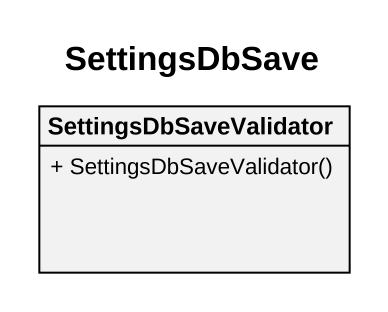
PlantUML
@startuml
title SettingsDbSave
hide circle
hide empty members
skinparam classAttributeIconSize 0
class SettingsDbSaveValidator {
  + SettingsDbSaveValidator()
}
@enduml
